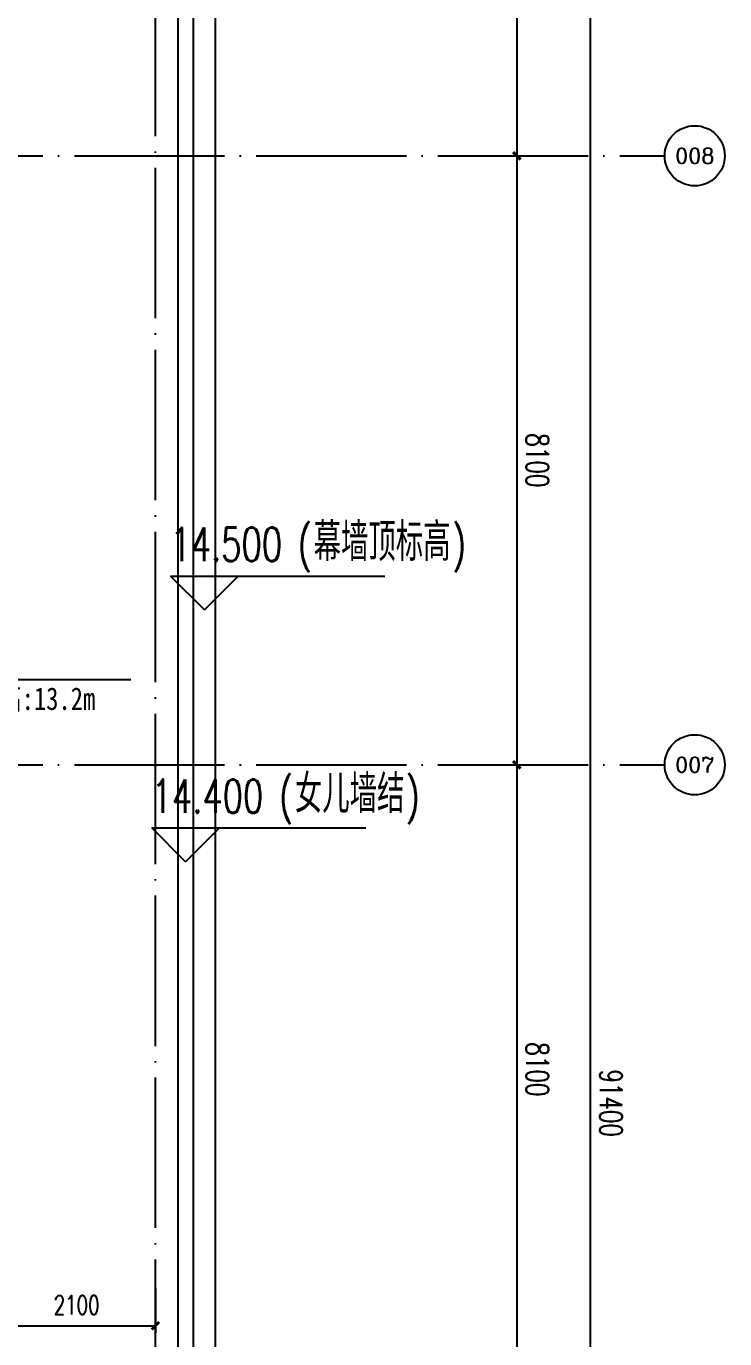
# Model space of a CAD drawing. Extents: x -555607 to 460190, y 498714 to 1664455.
# Drawn here: x 369425 to 378725, y 783687 to 801144 of the extents above; entities that cross this region are included whole.
import ezdxf
from ezdxf.enums import TextEntityAlignment as Align

# ---------------------------------------------------------------- set-up
doc = ezdxf.new("R2010")
doc.units = 0
doc.header["$LTSCALE"] = 1000
doc.header["$MEASUREMENT"] = 0
doc.linetypes.add('DOTE', pattern=[2.42, 2, -0.2, 0.02, -0.2])
doc.layers.get('Defpoints').update_dxf_attribs({"color": 210})
for name, color, linetype in [('A-AXIS-D', 1, 'Continuous'), ('A-AXIS-DOTE', 14, 'DOTE'), ('A-AXIS-SYMB', 3, 'Continuous'), ('A-DRAIN', 142, 'Continuous'), ('A-SFCE', 30, 'Continuous'), ('TH_DIM', 3, 'Continuous'), ('暖通', 7, 'Continuous')]:
    doc.layers.add(name, color=color, linetype=linetype)
doc.styles.add('-黑体', font='simhei.ttf', dxfattribs={"width": 0.8})
doc.styles.add('_TCH_AXIS', font='COMPLEX', dxfattribs={"bigfont": 'GBCBIG'})
doc.styles.add('_TCH_DIM', font='SIMPLEX', dxfattribs={"bigfont": 'GBCBIG'})
doc.styles.add('_TCH_DIM_T3', font='SIMPLEX', dxfattribs={"width": 0.705882, "bigfont": 'GBCBIG'})
doc.styles.add('_TCH_DIM_T3_T3', font='SIMPLEX', dxfattribs={"width": 0.705882, "bigfont": 'GBCBIG'})
doc.styles.add('A-DIM_T3', font='SIMPLEX', dxfattribs={"width": 0.705882, "bigfont": 'GBCBIG'})
doc.dimstyles.new('_TCH_ARCH&&100', dxfattribs={"dimtxt": 297.5, "dimasz": 100, "dimexe": 100, "dimexo": 100, "dimgap": 126.25, "dimtad": 1, "dimdec": 0, "dimzin": 0, "dimdsep": 46, "dimtxsty": '_TCH_DIM_T3', "dimblk": 'ARCHTICK', "dimcen": 0.09, "dimclrt": 7, "dimazin": 2, "dimtfac": 1, "dimtdec": 0, "dimtix": 1, "dimtmove": 2, "dimatfit": 3, "dimfxl": 100, "dimtolj": 1, "dimtzin": 0, "dimarcsym": 0})
doc.dimstyles.new('_TCH_ARCH&&100$TCH&&100', dxfattribs={"dimtxt": 252.875, "dimasz": 100, "dimexe": 100, "dimexo": 100, "dimgap": 148.5625, "dimtad": 1, "dimdec": 0, "dimzin": 0, "dimdsep": 46, "dimtxsty": '_TCH_DIM_T3_T3', "dimblk": 'ARCHTICK', "dimcen": 0.09, "dimclrt": 7, "dimazin": 2, "dimtfac": 1, "dimtdec": 0, "dimtix": 1, "dimtmove": 2, "dimatfit": 3, "dimfxl": 100, "dimtolj": 1, "dimtzin": 0, "dimarcsym": 0})
doc.dimstyles.new('A-DIM&&100', dxfattribs={"dimtxt": 297.5, "dimasz": 100, "dimexe": 100, "dimexo": 100, "dimgap": 126.25, "dimtad": 1, "dimdec": 0, "dimzin": 0, "dimdsep": 46, "dimtxsty": 'A-DIM_T3', "dimblk": 'ARCHTICK', "dimcen": 0.09, "dimclrt": 7, "dimazin": 2, "dimtfac": 1, "dimtdec": 0, "dimtix": 1, "dimtmove": 2, "dimatfit": 3, "dimfxl": 1, "dimtolj": 1, "dimtzin": 0, "dimarcsym": 0})

# ---------------------------------------------------------------- blocks, each defined once
blk = doc.blocks.new('_ArchTick')
at = {"color": 0, "linetype": 'ByBlock', "const_width": 0.4}
blk.add_lwpolyline([(-0.5, -0.5), (0.5, 0.5)], dxfattribs=at)
blk = doc.blocks.new('*D373')
at = {"layer": 'A-AXIS-D', "color": 0, "lineweight": -2, "transparency": 16777216}
for p, q in [((375040, 807520), (376056, 807520)), ((375956, 807520), (375956, 799420)), ((375040, 799420), (376056, 799420))]:
    blk.add_line(p, q, dxfattribs=at)
at = {"layer": 'Defpoints', "color": 0, "transparency": 16777216}
for p in [(374940, 807520), (374940, 799420), (375956, 799420)]:
    blk.add_point(p, dxfattribs=at)
at = {"layer": 'A-AXIS-D', "color": 0, "lineweight": -2, "transparency": 16777216, "xscale": 100, "yscale": 100, "zscale": 100}
for p, rotation in [((375956, 807520), 90), ((375956, 799420), 270)]:
    blk.add_blockref('_ArchTick', p, dxfattribs=dict(at, rotation=rotation))
at = {"layer": 'A-AXIS-D', "color": 7, "transparency": 16777216, "insert": (376231, 803470), "char_height": 297.5, "attachment_point": 5, "rotation": 270, "style": 'A-DIM_T3'}
blk.add_mtext('\\A1;8100', dxfattribs=at)
blk = doc.blocks.new('*D332')
at = {"layer": 'A-AXIS-D', "color": 0, "lineweight": -2, "transparency": 16777216}
for p, q in [((375040, 799420), (376056, 799420)), ((375956, 799420), (375956, 791320)), ((375040, 791320), (376056, 791320))]:
    blk.add_line(p, q, dxfattribs=at)
at = {"layer": 'Defpoints', "color": 0, "transparency": 16777216}
for p in [(374940, 799420), (374940, 791320), (375956, 791320)]:
    blk.add_point(p, dxfattribs=at)
at = {"layer": 'A-AXIS-D', "color": 0, "lineweight": -2, "transparency": 16777216, "xscale": 100, "yscale": 100, "zscale": 100}
for p, rotation in [((375956, 799420), 90), ((375956, 791320), 270)]:
    blk.add_blockref('_ArchTick', p, dxfattribs=dict(at, rotation=rotation))
at = {"layer": 'A-AXIS-D', "color": 7, "transparency": 16777216, "insert": (376231, 795370), "char_height": 297.5, "attachment_point": 5, "rotation": 270, "style": 'A-DIM_T3'}
blk.add_mtext('\\A1;8100', dxfattribs=at)
blk = doc.blocks.new('*D333')
at = {"layer": 'A-AXIS-D', "color": 0, "lineweight": -2, "transparency": 16777216}
for p, q in [((375040, 791320), (376056, 791320)), ((375956, 791320), (375956, 783220)), ((375040, 783220), (376056, 783220))]:
    blk.add_line(p, q, dxfattribs=at)
at = {"layer": 'Defpoints', "color": 0, "transparency": 16777216}
for p in [(374940, 791320), (374940, 783220), (375956, 783220)]:
    blk.add_point(p, dxfattribs=at)
at = {"layer": 'A-AXIS-D', "color": 0, "lineweight": -2, "transparency": 16777216, "xscale": 100, "yscale": 100, "zscale": 100}
for p, rotation in [((375956, 791320), 90), ((375956, 783220), 270)]:
    blk.add_blockref('_ArchTick', p, dxfattribs=dict(at, rotation=rotation))
at = {"layer": 'A-AXIS-D', "color": 7, "transparency": 16777216, "insert": (376231, 787270), "char_height": 297.5, "attachment_point": 5, "rotation": 270, "style": 'A-DIM_T3'}
blk.add_mtext('\\A1;8100', dxfattribs=at)
blk = doc.blocks.new('*D378')
at = {"layer": 'A-AXIS-D', "color": 0, "lineweight": -2, "transparency": 16777216}
for p, q in [((375140, 832520), (377035, 832520)), ((376935, 832520), (376935, 741120)), ((375140, 741120), (377035, 741120))]:
    blk.add_line(p, q, dxfattribs=at)
at = {"layer": 'Defpoints', "color": 0, "transparency": 16777216}
for p in [(375040, 832520), (375040, 741120), (376935, 741120)]:
    blk.add_point(p, dxfattribs=at)
at = {"layer": 'A-AXIS-D', "color": 0, "lineweight": -2, "transparency": 16777216, "xscale": 100, "yscale": 100, "zscale": 100}
for p, rotation in [((376935, 832520), 90), ((376935, 741120), 270)]:
    blk.add_blockref('_ArchTick', p, dxfattribs=dict(at, rotation=rotation))
at = {"layer": 'A-AXIS-D', "color": 7, "transparency": 16777216, "insert": (377210, 786820), "char_height": 297.5, "attachment_point": 5, "rotation": 270, "style": '_TCH_DIM_T3'}
blk.add_mtext('\\A1;91400', dxfattribs=at)
blk = doc.blocks.new('*D598')
at = {"layer": 'Defpoints', "color": 0, "transparency": 16777216}
for p in [(369046, 784460), (371146, 784460), (371146, 783860)]:
    blk.add_point(p, dxfattribs=at)
at = {"layer": 'TH_DIM', "color": 0, "lineweight": -2, "transparency": 16777216}
for p, q in [((369046, 784360), (369046, 783760)), ((371146, 784360), (371146, 783760)), ((369046, 783860), (371146, 783860))]:
    blk.add_line(p, q, dxfattribs=at)
at = {"layer": 'TH_DIM', "color": 0, "lineweight": -2, "transparency": 16777216, "xscale": 100, "yscale": 100, "zscale": 100, "rotation": 180}
blk.add_blockref('_ArchTick', (369046, 783860), dxfattribs=at)
at = {"layer": 'TH_DIM', "color": 0, "lineweight": -2, "transparency": 16777216, "xscale": 100, "yscale": 100, "zscale": 100}
blk.add_blockref('_ArchTick', (371146, 783860), dxfattribs=at)
at = {"layer": 'TH_DIM', "color": 7, "transparency": 16777216, "insert": (370096, 784135), "char_height": 252.9, "attachment_point": 5, "style": '_TCH_DIM_T3_T3'}
blk.add_mtext('\\A1;2100', dxfattribs=at)

msp = doc.modelspace()

# ---------------------------------------------------------------- linework, layer by layer
at = {"layer": 'A-AXIS-D'}
for centre in [(378325.1, 799421.1), (378325.1, 791321.1)]:
    msp.add_circle(centre, 400, dxfattribs=at)
at = {"layer": 'A-AXIS-DOTE', "color": 250}
for p, q in [((371145.8, 540740), (371145.8, 841482.3)), ((355545.8, 799420), (377925.1, 799420)), ((355545.8, 791320), (377925.1, 791320))]:
    msp.add_line(p, q, dxfattribs=at)
at = {"layer": 'A-AXIS-SYMB', "color": 8}
for p, q in [((371797.4, 793380), (371347.4, 793830)), ((371347.4, 793830), (374197.4, 793830)), ((371797.4, 793380), (372247.4, 793830)), ((371547.4, 790030), (371097.4, 790480)), ((371097.4, 790480), (373947.4, 790480)), ((371547.4, 790030), (371997.4, 790480))]:
    msp.add_line(p, q, dxfattribs=at)
at = {"layer": 'A-DRAIN'}
msp.add_lwpolyline([(356045.8, 741120), (357145.8, 741120), (357145.8, 741720), (359445.8, 741720), (359445.8, 741120), (371945.8, 741120), (371945.8, 832520), (359445.8, 832520), (359445.8, 831920), (357145.8, 831920), (357145.8, 832520), (356045.8, 832520)], dxfattribs=at)
at = {"layer": 'A-SFCE', "color": 8}
for points in [[(356045.8, 741720), (356045.8, 832020), (356645.8, 832020), (356645.8, 831920), (357145.8, 831920), (357145.8, 828820), (359445.8, 828820), (359445.8, 831920), (359745.8, 831920), (359745.8, 832220), (371645.8, 832220), (371645.8, 821020), (371345.8, 821020), (371345.8, 818320), (371645.8, 818320), (371645.8, 782920)], [(363245.8, 832020), (371445.8, 832020), (371445.8, 821220), (371045.8, 821220), (371045.8, 818120), (371445.8, 818120), (371445.8, 783120), (371045.8, 783120), (371045.8, 774320), (371445.8, 774320), (371445.8, 741620), (359745.8, 741620), (359745.8, 741920), (359645.8, 741920), (359645.8, 744570), (356945.8, 744570), (356945.8, 741920), (356645.8, 741920), (356645.8, 741920), (356245.8, 741920), (356245.8, 749670)], [(371445.8, 832020), (371445.8, 821220), (368945.8, 821220), (368945.8, 818120), (371445.8, 818120), (371445.8, 783120), (368945.8, 783120), (368945.8, 774320), (371445.8, 774320), (371445.8, 741620)]]:
    msp.add_lwpolyline(points, dxfattribs=at)
at = {"layer": '暖通', "color": 7}
msp.add_line((365150, 792454), (370820, 792454), dxfattribs=at)

# ---------------------------------------------------------------- texts
at = {"layer": 'A-AXIS-D', "color": 7, "style": '_TCH_AXIS'}
for s, p, p2 in [('008', (378064.1, 799319.6), (378586.1, 799319.6)), ('007', (378064.1, 791219.6), (378586.1, 791219.6))]:
    msp.add_text(s, height=202.97, dxfattribs=at).set_placement(p, p2, align=Align.FIT)
at = {"layer": 'A-AXIS-SYMB', "color": 8, "style": '_TCH_DIM', "width": 0.705882}
for s, height, p in [('14.500', 446.25, (371346.6, 794030)), ('(', 446.2, (373041.6, 794030)), (')', 446.2, (375094.7, 794030)), ('(', 446.2, (372791.6, 790680)), (')', 446.2, (374476.1, 790680)), ('14.400', 446.25, (371096.6, 790680))]:
    msp.add_text(s, height=height, dxfattribs=at).set_placement(p)
at = {"layer": 'A-AXIS-SYMB', "color": 8, "style": '_TCH_DIM'}
for s, p in [('幕墙顶标高', (373251.6, 794030)), ('女儿墙结', (373001.6, 790680))]:
    msp.add_text(s, height=506.38, dxfattribs=at).set_placement(p)
at = {"layer": '暖通', "style": '-黑体', "width": 0.8}
msp.add_text('素混凝土基础，完成面标高:13.2m', height=300, dxfattribs=at).set_placement((365436.1, 792050.1))

# ---------------------------------------------------------------- dimensions: what is measured, and where the dimension line sits
at = {"layer": 'A-AXIS-D'}
for base, p1, p2, text, dimstyle, picture, middle in [((376935.5, 741120), (375040, 832520), (375040, 741120), '91400', '_TCH_ARCH&&100', '*D378', (377210.5, 786820)), ((375955.8, 799420), (374940, 807520), (374940, 799420), '8100', 'A-DIM&&100', '*D373', (376230.8, 803470)), ((375955.8, 791320), (374940, 799420), (374940, 791320), '8100', 'A-DIM&&100', '*D332', (376230.8, 795370)), ((375955.8, 783220), (374940, 791320), (374940, 783220), '8100', 'A-DIM&&100', '*D333', (376230.8, 787270))]:
    dim = msp.add_linear_dim(base=base, p1=p1, p2=p2, angle=270, text=text, dimstyle=dimstyle, dxfattribs=at)
    dim.commit()
    dim.dimension.update_dxf_attribs({"geometry": picture, "text_midpoint": middle, "dimtype": 129, "text_rotation": 270})
at = {"layer": 'TH_DIM', "color": 7}
dim = msp.add_aligned_dim(p1=(369045.8, 784460), p2=(371145.8, 784460), distance=-600, text='2100', dimstyle='_TCH_ARCH&&100$TCH&&100', dxfattribs=at)
dim.commit()
dim.dimension.update_dxf_attribs({"geometry": '*D598', "text_midpoint": (370095.8, 784135)})

doc.saveas('drawing.dxf')
